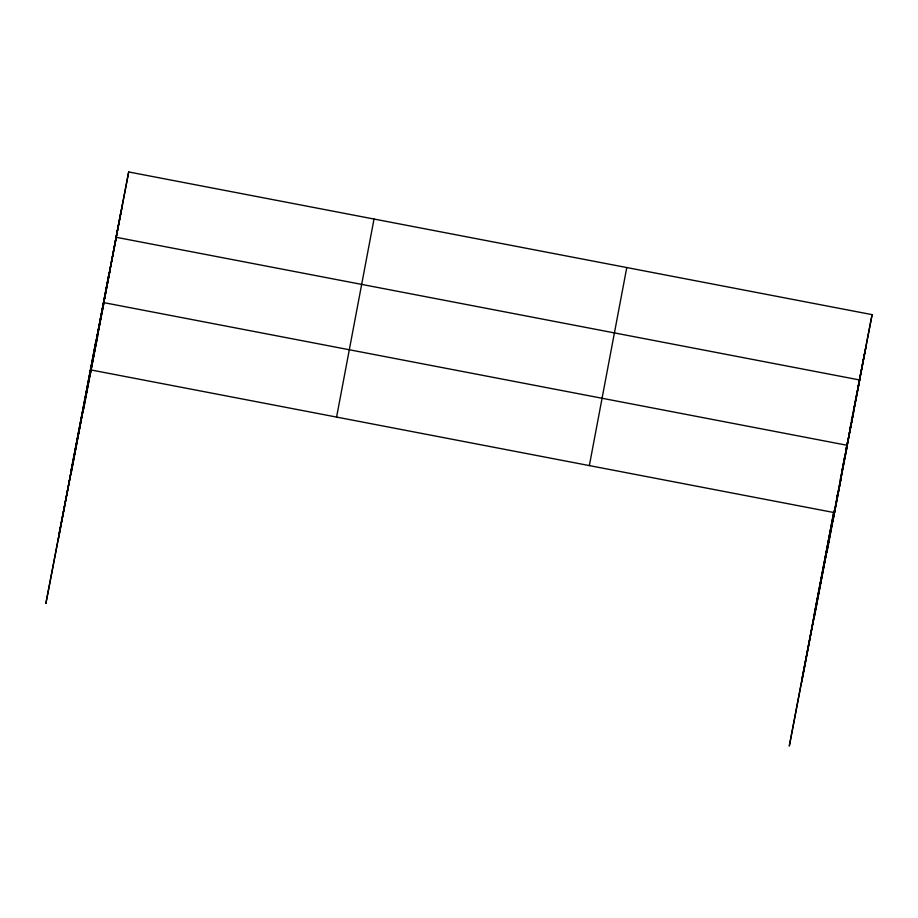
<?xml version="1.0" encoding="UTF-8"?>
<svg xmlns="http://www.w3.org/2000/svg" width="918" height="918" viewBox="0 0 918 918"><rect width="100%" height="100%" fill="white"/><g stroke="black" fill="none" stroke-linecap="round" stroke-linejoin="round"><path stroke-width="1.38" d="M58.339 539.371L95.77 341.324M71.156 473.436L108.588 275.389M83.595 409.439L121.027 211.404M128.692 171.953L45.9 603.355L128.692 171.953L872.1 314.644L789.308 746.047L833.774 511.831M336.585 417.082L374.016 219.046M589.345 465.598L626.776 267.551M801.747 682.051L834.026 511.246M814.564 616.116L834.496 510.66M835.782 503.856L836.298 501.136M836.814 498.405L838.1 491.6M840.418 479.345L840.922 476.626M842.219 469.821L842.724 467.09M843.24 464.37L844.526 457.566M845.822 450.749L846.327 448.03M846.844 445.31L847.36 442.591M848.645 435.775L849.161 433.055M849.678 430.335L850.963 423.519M827.003 552.131L845.65 453.481M864.435 354.084L845.903 452.115L853.568 412.675M114.853 244.073L122.519 204.634M70.984 470.67L116.345 237.314L859.741 379.995L845.857 451.438M102.495 309.435L110.16 269.984M58.626 536.02L103.986 302.665L847.394 445.345L802.034 678.712M89.953 375.772L97.629 336.332M845.857 449.671L846.385 446.928M849.586 430.439L850.125 427.696M852.26 416.692L852.811 413.903M853.35 411.126L854.692 404.161M855.243 401.384L857.401 390.253M858.215 386.076L872.1 314.644M858.261 386.765L865.926 347.314M814.381 613.362L834.301 510.901M836.7 498.543L837.239 495.789M840.452 479.253L841.806 472.3M842.345 469.523L845.593 452.826M833.36 518.463L841.026 479.012M91.261 370L834.669 512.68M851.996 418.08L851.479 420.8L851.996 418.08"/></g></svg>
